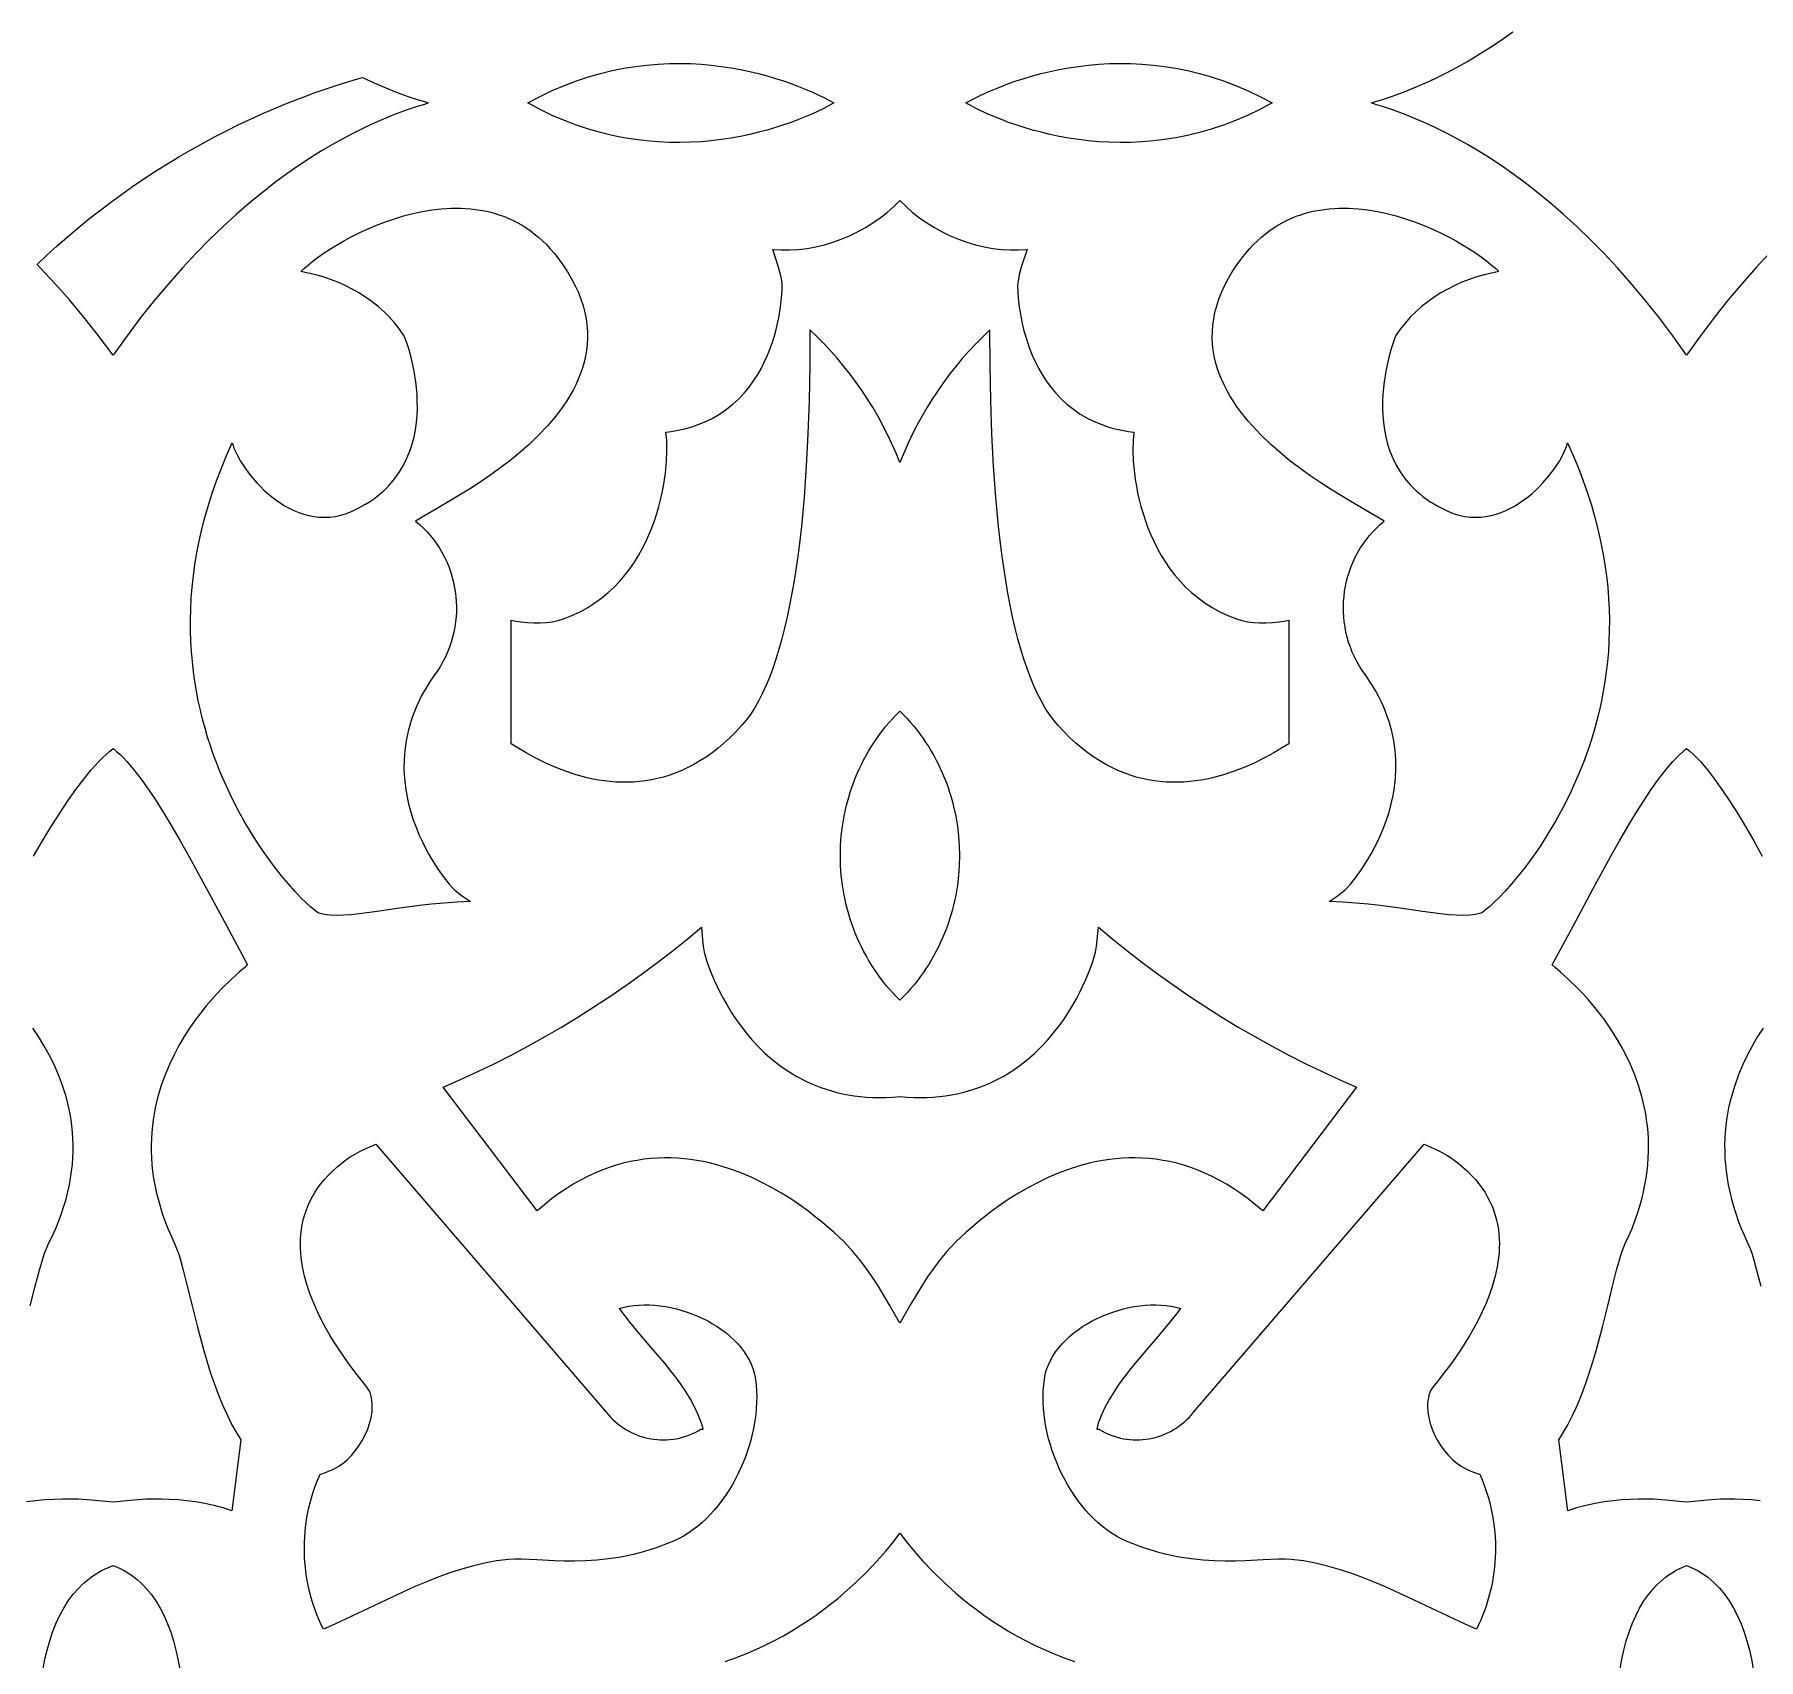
# Model space of a CAD drawing. Extents: x -350 to 350, y -780 to 780.
# Drawn here: x -193.8 to -110.5, y 437 to 515.5 of the extents above; entities that cross this region are included whole.
import ezdxf

# ---------------------------------------------------------------- set-up
doc = ezdxf.new("R2010")
doc.units = 0
doc.layers.add('LAYER_1', color=18, linetype='CONTINUOUS')

msp = doc.modelspace()

# ---------------------------------------------------------------- linework, layer by layer
at = {"layer": 'LAYER_1'}
for points in [[(-109.988, 504.889), (-110.649, 504.182), (-111.313, 503.43), (-111.982, 502.634), (-112.652, 501.79), (-113.322, 500.899), (-113.993, 499.958), (-114.664, 500.899), (-115.335, 501.79), (-116.005, 502.634), (-116.673, 503.43), (-117.338, 504.182), (-117.998, 504.889), (-118.652, 505.553), (-119.3, 506.176), (-119.938, 506.759), (-120.567, 507.302), (-121.184, 507.809), (-121.79, 508.279), (-122.381, 508.714), (-122.957, 509.116), (-123.516, 509.486), (-124.058, 509.825), (-124.58, 510.135), (-125.082, 510.416), (-125.562, 510.67), (-126.019, 510.899), (-126.452, 511.104), (-126.859, 511.286), (-127.589, 511.586), (-128.201, 511.811), (-128.683, 511.971), (-129.025, 512.077), (-129.216, 512.143), (-129.025, 512.209), (-128.683, 512.315), (-128.201, 512.475), (-127.589, 512.7), (-126.859, 513), (-126.452, 513.182), (-126.019, 513.387), (-125.562, 513.616), (-125.082, 513.87), (-124.58, 514.152), (-124.058, 514.461), (-123.516, 514.8), (-122.957, 515.17), (-122.381, 515.572)], [(-193.848, 475.758), (-193.412, 476.494), (-192.99, 477.186), (-192.581, 477.832), (-192.185, 478.431), (-191.799, 478.982), (-191.424, 479.483), (-191.058, 479.932), (-190.699, 480.329), (-190.523, 480.506), (-190.348, 480.67), (-190.174, 480.82), (-190.001, 480.956), (-189.837, 480.82), (-189.672, 480.67), (-189.505, 480.506), (-189.338, 480.329), (-188.997, 479.932), (-188.649, 479.483), (-188.293, 478.982), (-187.927, 478.431), (-187.55, 477.832), (-187.162, 477.186), (-186.761, 476.494), (-186.346, 475.758), (-185.471, 474.161), (-184.529, 472.405), (-183.511, 470.504), (-183.647, 470.389), (-183.914, 470.161), (-184.285, 469.824), (-184.736, 469.38), (-184.983, 469.12), (-185.241, 468.835), (-185.506, 468.524), (-185.774, 468.19), (-186.043, 467.831), (-186.31, 467.449), (-186.571, 467.044), (-186.823, 466.617), (-187.063, 466.167), (-187.288, 465.695), (-187.494, 465.202), (-187.679, 464.688), (-187.838, 464.154), (-187.908, 463.879), (-187.97, 463.6), (-188.024, 463.315), (-188.07, 463.026), (-188.107, 462.732), (-188.136, 462.433), (-188.155, 462.129), (-188.164, 461.821), (-188.163, 461.508), (-188.151, 461.19), (-188.129, 460.868), (-188.095, 460.542), (-188.049, 460.211), (-187.991, 459.876), (-187.92, 459.537), (-187.836, 459.194), (-187.739, 458.846), (-187.628, 458.494), (-187.503, 458.138), (-187.363, 457.779), (-187.208, 457.415), (-187.038, 457.047), (-186.938, 456.813), (-186.838, 456.53), (-186.738, 456.202), (-186.635, 455.833), (-186.421, 454.991), (-186.188, 454.036), (-185.931, 453.003), (-185.641, 451.926), (-185.481, 451.381), (-185.311, 450.838), (-185.129, 450.301), (-184.934, 449.773), (-184.726, 449.26), (-184.503, 448.766), (-184.265, 448.294), (-184.01, 447.849), (-183.877, 447.638), (-183.832, 447.572), (-184.264, 444.137), (-184.689, 444.274), (-185.135, 444.393), (-185.579, 444.489), (-186.018, 444.564), (-186.449, 444.621), (-186.87, 444.66), (-187.277, 444.685), (-187.668, 444.697), (-188.387, 444.691), (-189.004, 444.656), (-189.495, 444.61), (-190.001, 444.546), (-190.534, 444.61), (-191.051, 444.656), (-191.7, 444.691), (-192.457, 444.697), (-192.868, 444.685), (-193.297, 444.66), (-193.74, 444.621), (-194.194, 444.564)], [(-110.441, 444.621), (-110.862, 444.66), (-111.269, 444.685), (-111.66, 444.697), (-112.379, 444.691), (-112.996, 444.656), (-113.487, 444.61), (-113.993, 444.546), (-114.5, 444.61), (-114.99, 444.656), (-115.607, 444.691), (-116.326, 444.697), (-116.717, 444.685), (-117.124, 444.66), (-117.545, 444.621), (-117.976, 444.564), (-118.416, 444.489), (-118.859, 444.393), (-119.305, 444.274), (-119.73, 444.137), (-120.162, 447.572), (-120.117, 447.638), (-119.984, 447.849), (-119.729, 448.294), (-119.491, 448.766), (-119.269, 449.26), (-119.06, 449.773), (-118.866, 450.301), (-118.684, 450.838), (-118.513, 451.381), (-118.354, 451.926), (-118.063, 453.003), (-117.806, 454.036), (-117.573, 454.991), (-117.359, 455.833), (-117.257, 456.202), (-117.156, 456.53), (-117.056, 456.813), (-116.956, 457.047), (-116.786, 457.415), (-116.631, 457.779), (-116.491, 458.138), (-116.366, 458.494), (-116.255, 458.846), (-116.158, 459.194), (-116.074, 459.537), (-116.004, 459.876), (-115.945, 460.211), (-115.9, 460.542), (-115.866, 460.868), (-115.843, 461.19), (-115.831, 461.508), (-115.83, 461.821), (-115.839, 462.129), (-115.858, 462.433), (-115.887, 462.732), (-115.924, 463.026), (-115.97, 463.315), (-116.024, 463.6), (-116.087, 463.879), (-116.156, 464.154), (-116.316, 464.688), (-116.5, 465.202), (-116.706, 465.695), (-116.931, 466.167), (-117.171, 466.617), (-117.423, 467.044), (-117.684, 467.449), (-117.951, 467.831), (-118.22, 468.19), (-118.489, 468.524), (-118.753, 468.835), (-119.011, 469.12), (-119.258, 469.38), (-119.709, 469.824), (-120.081, 470.161), (-120.347, 470.389), (-120.483, 470.504), (-119.465, 472.405), (-118.523, 474.161), (-117.648, 475.758), (-117.234, 476.494), (-116.832, 477.186), (-116.444, 477.832), (-116.067, 478.431), (-115.701, 478.982), (-115.345, 479.483), (-114.997, 479.932), (-114.656, 480.329), (-114.489, 480.506), (-114.323, 480.67), (-114.158, 480.82), (-113.993, 480.956), (-113.829, 480.82), (-113.664, 480.67), (-113.497, 480.506), (-113.33, 480.329), (-112.989, 479.932), (-112.641, 479.483), (-112.285, 478.982), (-111.919, 478.431), (-111.542, 477.832), (-111.154, 477.186), (-110.753, 476.494), (-110.338, 475.758)], [(-194.014, 454.036), (-193.77, 454.991), (-193.544, 455.833), (-193.436, 456.202), (-193.33, 456.53), (-193.225, 456.813), (-193.12, 457.047), (-192.941, 457.415), (-192.778, 457.779), (-192.631, 458.138), (-192.499, 458.494), (-192.382, 458.846), (-192.28, 459.194), (-192.192, 459.537), (-192.117, 459.876), (-192.056, 460.211), (-192.008, 460.542), (-191.972, 460.868), (-191.948, 461.19), (-191.936, 461.508), (-191.935, 461.821), (-191.944, 462.129), (-191.964, 462.433), (-191.994, 462.732), (-192.034, 463.026), (-192.082, 463.315), (-192.139, 463.6), (-192.205, 463.879), (-192.278, 464.154), (-192.446, 464.688), (-192.64, 465.202), (-192.857, 465.695), (-193.094, 466.167), (-193.346, 466.617), (-193.612, 467.044), (-193.886, 467.449)], [(-110.302, 467.449), (-110.563, 467.044), (-110.815, 466.617), (-111.055, 466.167), (-111.28, 465.695), (-111.486, 465.202), (-111.67, 464.688), (-111.83, 464.154), (-111.9, 463.879), (-111.962, 463.6), (-112.016, 463.315), (-112.062, 463.026), (-112.099, 462.732), (-112.128, 462.433), (-112.147, 462.129), (-112.156, 461.821), (-112.155, 461.508), (-112.143, 461.19), (-112.121, 460.868), (-112.087, 460.542), (-112.041, 460.211), (-111.983, 459.876), (-111.912, 459.537), (-111.828, 459.194), (-111.731, 458.846), (-111.62, 458.494), (-111.495, 458.138), (-111.355, 457.779), (-111.2, 457.415), (-111.03, 457.047), (-110.93, 456.813), (-110.83, 456.53), (-110.73, 456.202), (-110.627, 455.833), (-110.413, 454.991)], [(-160.439, 436.855), (-159.932, 437.036), (-159.441, 437.229), (-158.965, 437.433), (-158.504, 437.648), (-158.057, 437.872), (-157.626, 438.105), (-157.21, 438.345), (-156.808, 438.592), (-156.421, 438.844), (-156.049, 439.101), (-155.691, 439.362), (-155.347, 439.625), (-155.018, 439.89), (-154.703, 440.155), (-154.115, 440.685), (-153.583, 441.206), (-153.106, 441.711), (-152.683, 442.193), (-152.314, 442.642), (-151.997, 443.053), (-151.68, 442.642), (-151.311, 442.193), (-150.888, 441.711), (-150.411, 441.206), (-149.879, 440.685), (-149.291, 440.155), (-148.976, 439.89), (-148.647, 439.625), (-148.303, 439.362), (-147.945, 439.101), (-147.573, 438.844), (-147.186, 438.592), (-146.784, 438.345), (-146.368, 438.105), (-145.937, 437.872), (-145.491, 437.648), (-145.03, 437.433), (-144.553, 437.229), (-144.062, 437.036), (-143.555, 436.855)], [(-193.385, 436.5), (-193.296, 436.962), (-193.19, 437.412), (-193.067, 437.849), (-192.926, 438.271), (-192.767, 438.677), (-192.588, 439.065), (-192.389, 439.433), (-192.17, 439.781), (-191.929, 440.106), (-191.667, 440.406), (-191.527, 440.547), (-191.382, 440.681), (-191.23, 440.808), (-191.073, 440.929), (-190.91, 441.042), (-190.741, 441.147), (-190.566, 441.245), (-190.384, 441.335), (-190.196, 441.418), (-190.001, 441.492), (-189.816, 441.418), (-189.637, 441.335), (-189.465, 441.245), (-189.298, 441.147), (-189.137, 441.042), (-188.983, 440.929), (-188.833, 440.808), (-188.69, 440.681), (-188.551, 440.547), (-188.419, 440.406), (-188.169, 440.106), (-187.941, 439.781), (-187.732, 439.433), (-187.544, 439.065), (-187.374, 438.677), (-187.222, 438.271), (-187.088, 437.849), (-186.971, 437.412), (-186.871, 436.962), (-186.786, 436.5)], [(-117.208, 436.5), (-117.124, 436.962), (-117.023, 437.412), (-116.906, 437.849), (-116.772, 438.271), (-116.621, 438.677), (-116.451, 439.065), (-116.262, 439.433), (-116.053, 439.781), (-115.825, 440.106), (-115.575, 440.406), (-115.443, 440.547), (-115.305, 440.681), (-115.161, 440.808), (-115.012, 440.929), (-114.857, 441.042), (-114.696, 441.147), (-114.53, 441.245), (-114.357, 441.335), (-114.179, 441.418), (-113.993, 441.492), (-113.808, 441.418), (-113.629, 441.335), (-113.457, 441.245), (-113.29, 441.147), (-113.129, 441.042), (-112.974, 440.929), (-112.825, 440.808), (-112.682, 440.681), (-112.543, 440.547), (-112.411, 440.406), (-112.161, 440.106), (-111.933, 439.781), (-111.724, 439.433), (-111.536, 439.065), (-111.366, 438.677), (-111.214, 438.271), (-111.08, 437.849), (-110.963, 437.412), (-110.863, 436.962), (-110.778, 436.5)]]:
    msp.add_lwpolyline(points, dxfattribs=at)
for points in [[(-162.107, 514.042), (-161.602, 514.014), (-161.108, 513.97), (-160.625, 513.912), (-160.154, 513.841), (-159.696, 513.758), (-159.251, 513.665), (-158.821, 513.561), (-158.405, 513.45), (-158.004, 513.332), (-157.619, 513.207), (-157.251, 513.079), (-156.899, 512.946), (-156.25, 512.676), (-155.678, 512.406), (-155.186, 512.143), (-155.678, 511.88), (-156.25, 511.61), (-156.899, 511.34), (-157.251, 511.207), (-157.619, 511.079), (-158.004, 510.954), (-158.405, 510.836), (-158.821, 510.725), (-159.251, 510.622), (-159.696, 510.528), (-160.154, 510.445), (-160.625, 510.374), (-161.108, 510.316), (-161.602, 510.272), (-162.107, 510.244), (-162.623, 510.232), (-163.148, 510.238), (-163.682, 510.263), (-164.225, 510.309), (-164.775, 510.376), (-165.332, 510.465), (-165.896, 510.579), (-166.466, 510.717), (-167.041, 510.882), (-167.621, 511.074), (-168.204, 511.294), (-168.791, 511.545), (-169.381, 511.826), (-169.973, 512.143), (-169.381, 512.46), (-168.791, 512.741), (-168.204, 512.992), (-167.621, 513.212), (-167.041, 513.404), (-166.466, 513.569), (-165.896, 513.707), (-165.332, 513.821), (-164.775, 513.91), (-164.225, 513.977), (-163.682, 514.023), (-163.148, 514.048), (-162.623, 514.054)], [(-140.846, 514.048), (-140.312, 514.023), (-139.77, 513.977), (-139.219, 513.91), (-138.662, 513.821), (-138.098, 513.707), (-137.528, 513.569), (-136.953, 513.404), (-136.373, 513.212), (-135.79, 512.992), (-135.203, 512.741), (-134.613, 512.46), (-134.021, 512.143), (-134.613, 511.826), (-135.203, 511.545), (-135.79, 511.294), (-136.373, 511.074), (-136.953, 510.882), (-137.528, 510.717), (-138.098, 510.579), (-138.662, 510.465), (-139.219, 510.376), (-139.77, 510.309), (-140.312, 510.263), (-140.846, 510.238), (-141.371, 510.232), (-141.887, 510.244), (-142.392, 510.272), (-142.887, 510.316), (-143.369, 510.374), (-143.84, 510.445), (-144.298, 510.528), (-144.743, 510.622), (-145.174, 510.725), (-145.59, 510.836), (-145.99, 510.954), (-146.375, 511.079), (-146.744, 511.207), (-147.095, 511.34), (-147.744, 511.61), (-148.317, 511.88), (-148.808, 512.143), (-148.317, 512.406), (-147.744, 512.676), (-147.095, 512.946), (-146.744, 513.079), (-146.375, 513.207), (-145.99, 513.332), (-145.59, 513.45), (-145.174, 513.561), (-144.743, 513.665), (-144.298, 513.758), (-143.84, 513.841), (-143.369, 513.912), (-142.887, 513.97), (-142.392, 514.014), (-141.887, 514.042), (-141.371, 514.054)], [(-177.542, 513.182), (-177.136, 513), (-176.405, 512.7), (-175.793, 512.475), (-175.311, 512.315), (-174.969, 512.209), (-174.779, 512.143), (-174.969, 512.077), (-175.311, 511.971), (-175.793, 511.811), (-176.405, 511.586), (-177.136, 511.286), (-177.542, 511.104), (-177.975, 510.899), (-178.432, 510.67), (-178.912, 510.416), (-179.414, 510.135), (-179.937, 509.825), (-180.478, 509.486), (-181.038, 509.116), (-181.614, 508.714), (-182.205, 508.279), (-182.81, 507.809), (-183.427, 507.302), (-184.056, 506.759), (-184.695, 506.176), (-185.342, 505.553), (-185.996, 504.889), (-186.657, 504.182), (-187.321, 503.43), (-187.99, 502.634), (-188.66, 501.79), (-189.33, 500.899), (-190.001, 499.958), (-190.707, 500.899), (-191.413, 501.79), (-192.118, 502.634), (-192.822, 503.43), (-193.522, 504.182), (-193.679, 504.342), (-193.207, 504.785), (-192.713, 505.234), (-192.212, 505.673), (-191.704, 506.102), (-191.189, 506.523), (-190.667, 506.933), (-190.139, 507.335), (-189.604, 507.726), (-189.063, 508.108), (-188.515, 508.48), (-187.962, 508.842), (-187.403, 509.194), (-186.838, 509.537), (-186.267, 509.869), (-185.691, 510.191), (-185.109, 510.503), (-184.523, 510.805), (-183.931, 511.096), (-183.335, 511.377), (-182.733, 511.648), (-182.128, 511.908), (-181.518, 512.158), (-180.903, 512.397), (-180.285, 512.625), (-179.662, 512.843), (-179.036, 513.049), (-178.406, 513.245), (-177.954, 513.377)], [(-151.698, 507.139), (-151.381, 506.858), (-151.046, 506.595), (-150.694, 506.349), (-150.329, 506.123), (-149.951, 505.916), (-149.562, 505.729), (-149.164, 505.564), (-148.758, 505.419), (-148.347, 505.297), (-147.931, 505.197), (-147.514, 505.121), (-147.095, 505.07), (-146.678, 505.042), (-146.263, 505.041), (-145.853, 505.065), (-146.121, 504.264), (-146.23, 503.855), (-146.274, 503.648), (-146.308, 503.44), (-146.314, 503.316), (-146.308, 503.069), (-146.284, 502.717), (-146.233, 502.276), (-146.147, 501.764), (-146.089, 501.486), (-146.019, 501.197), (-145.937, 500.898), (-145.841, 500.592), (-145.731, 500.28), (-145.605, 499.966), (-145.463, 499.651), (-145.304, 499.336), (-145.126, 499.025), (-144.929, 498.72), (-144.711, 498.422), (-144.472, 498.133), (-144.211, 497.856), (-143.927, 497.593), (-143.618, 497.346), (-143.284, 497.117), (-142.924, 496.908), (-142.537, 496.721), (-142.121, 496.559), (-141.903, 496.488), (-141.677, 496.423), (-141.443, 496.366), (-141.202, 496.316), (-140.953, 496.274), (-140.696, 496.24), (-140.733, 495.844), (-140.744, 495.375), (-140.724, 494.843), (-140.669, 494.259), (-140.627, 493.951), (-140.575, 493.634), (-140.512, 493.31), (-140.438, 492.979), (-140.351, 492.644), (-140.253, 492.305), (-140.141, 491.965), (-140.016, 491.624), (-139.876, 491.284), (-139.722, 490.946), (-139.553, 490.612), (-139.369, 490.283), (-139.168, 489.96), (-138.951, 489.644), (-138.716, 489.338), (-138.464, 489.043), (-138.193, 488.759), (-137.904, 488.489), (-137.595, 488.233), (-137.266, 487.993), (-136.917, 487.771), (-136.547, 487.568), (-136.156, 487.384), (-135.743, 487.222), (-135.483, 487.144), (-135.21, 487.085), (-134.923, 487.047), (-134.626, 487.028), (-134.319, 487.028), (-134.004, 487.045), (-133.683, 487.081), (-133.358, 487.132), (-133.217, 487.162), (-133.217, 481.189), (-133.508, 481.003), (-133.936, 480.748), (-134.385, 480.503), (-134.854, 480.27), (-135.341, 480.054), (-135.845, 479.858), (-136.364, 479.687), (-136.897, 479.544), (-137.168, 479.485), (-137.442, 479.434), (-137.718, 479.392), (-137.997, 479.36), (-138.278, 479.338), (-138.561, 479.327), (-138.846, 479.326), (-139.133, 479.337), (-139.421, 479.36), (-139.71, 479.396), (-140.001, 479.444), (-140.292, 479.507), (-140.584, 479.583), (-140.876, 479.673), (-141.169, 479.779), (-141.462, 479.9), (-141.755, 480.036), (-142.047, 480.19), (-142.339, 480.36), (-142.63, 480.548), (-142.921, 480.753), (-143.21, 480.977), (-143.498, 481.22), (-143.784, 481.482), (-144.069, 481.764), (-144.352, 482.067), (-144.566, 482.322), (-144.773, 482.604), (-144.972, 482.911), (-145.164, 483.244), (-145.347, 483.602), (-145.524, 483.985), (-145.693, 484.391), (-145.854, 484.822), (-146.009, 485.276), (-146.156, 485.753), (-146.295, 486.252), (-146.428, 486.774), (-146.553, 487.317), (-146.671, 487.881), (-146.783, 488.466), (-146.887, 489.071), (-146.984, 489.697), (-147.075, 490.342), (-147.159, 491.006), (-147.235, 491.688), (-147.306, 492.389), (-147.369, 493.108), (-147.476, 494.597), (-147.557, 496.153), (-147.612, 497.771), (-147.642, 499.449), (-147.647, 501.183), (-147.994, 500.853), (-148.333, 500.511), (-148.663, 500.158), (-148.984, 499.794), (-149.295, 499.42), (-149.597, 499.036), (-149.888, 498.644), (-150.169, 498.242), (-150.439, 497.832), (-150.698, 497.415), (-150.945, 496.99), (-151.181, 496.559), (-151.404, 496.122), (-151.614, 495.678), (-151.812, 495.23), (-151.997, 494.777), (-152.182, 495.23), (-152.38, 495.678), (-152.591, 496.122), (-152.814, 496.559), (-153.049, 496.99), (-153.296, 497.415), (-153.555, 497.832), (-153.825, 498.242), (-154.106, 498.644), (-154.397, 499.036), (-154.699, 499.42), (-155.01, 499.794), (-155.331, 500.158), (-155.661, 500.511), (-156, 500.853), (-156.347, 501.183), (-156.352, 499.449), (-156.382, 497.771), (-156.437, 496.153), (-156.518, 494.597), (-156.625, 493.108), (-156.689, 492.389), (-156.759, 491.688), (-156.836, 491.006), (-156.919, 490.342), (-157.01, 489.697), (-157.107, 489.071), (-157.211, 488.466), (-157.323, 487.881), (-157.441, 487.317), (-157.566, 486.774), (-157.699, 486.252), (-157.839, 485.753), (-157.986, 485.276), (-158.14, 484.822), (-158.301, 484.391), (-158.47, 483.985), (-158.647, 483.602), (-158.831, 483.244), (-159.022, 482.911), (-159.221, 482.604), (-159.428, 482.322), (-159.642, 482.067), (-159.925, 481.764), (-160.21, 481.482), (-160.496, 481.22), (-160.784, 480.977), (-161.074, 480.753), (-161.364, 480.548), (-161.655, 480.36), (-161.947, 480.19), (-162.24, 480.036), (-162.532, 479.9), (-162.825, 479.779), (-163.118, 479.673), (-163.41, 479.583), (-163.702, 479.507), (-163.994, 479.444), (-164.284, 479.396), (-164.573, 479.36), (-164.861, 479.337), (-165.148, 479.326), (-165.433, 479.327), (-165.716, 479.338), (-165.997, 479.36), (-166.276, 479.392), (-166.553, 479.434), (-166.827, 479.485), (-167.098, 479.544), (-167.63, 479.687), (-168.149, 479.858), (-168.653, 480.054), (-169.141, 480.27), (-169.609, 480.503), (-170.058, 480.748), (-170.486, 481.003), (-170.777, 481.189), (-170.777, 487.162), (-170.636, 487.132), (-170.311, 487.081), (-169.99, 487.045), (-169.675, 487.028), (-169.369, 487.028), (-169.071, 487.047), (-168.785, 487.085), (-168.511, 487.144), (-168.251, 487.222), (-167.838, 487.384), (-167.447, 487.568), (-167.077, 487.771), (-166.728, 487.993), (-166.399, 488.233), (-166.091, 488.489), (-165.801, 488.759), (-165.531, 489.043), (-165.278, 489.338), (-165.044, 489.644), (-164.826, 489.96), (-164.625, 490.283), (-164.441, 490.612), (-164.272, 490.946), (-164.118, 491.284), (-163.979, 491.624), (-163.853, 491.965), (-163.742, 492.305), (-163.643, 492.644), (-163.556, 492.979), (-163.482, 493.31), (-163.419, 493.634), (-163.367, 493.951), (-163.325, 494.259), (-163.27, 494.843), (-163.25, 495.375), (-163.261, 495.844), (-163.298, 496.24), (-163.041, 496.274), (-162.792, 496.316), (-162.551, 496.366), (-162.318, 496.423), (-162.092, 496.488), (-161.873, 496.559), (-161.458, 496.721), (-161.07, 496.908), (-160.71, 497.117), (-160.376, 497.346), (-160.067, 497.593), (-159.783, 497.856), (-159.522, 498.133), (-159.283, 498.422), (-159.065, 498.72), (-158.868, 499.025), (-158.69, 499.336), (-158.531, 499.651), (-158.389, 499.966), (-158.263, 500.28), (-158.153, 500.592), (-158.057, 500.898), (-157.975, 501.197), (-157.905, 501.486), (-157.847, 501.764), (-157.762, 502.276), (-157.711, 502.717), (-157.686, 503.069), (-157.68, 503.316), (-157.686, 503.44), (-157.721, 503.648), (-157.764, 503.855), (-157.873, 504.264), (-158.141, 505.065), (-157.731, 505.041), (-157.316, 505.042), (-156.899, 505.07), (-156.481, 505.121), (-156.063, 505.197), (-155.647, 505.297), (-155.236, 505.419), (-154.831, 505.564), (-154.432, 505.729), (-154.043, 505.916), (-153.665, 506.123), (-153.3, 506.349), (-152.949, 506.595), (-152.613, 506.858), (-152.296, 507.139), (-151.997, 507.437)], [(-172.738, 507.032), (-172.276, 506.972), (-172.046, 506.929), (-171.818, 506.877), (-171.592, 506.817), (-171.368, 506.747), (-171.145, 506.668), (-170.925, 506.579), (-170.707, 506.48), (-170.492, 506.371), (-170.279, 506.252), (-170.069, 506.122), (-169.863, 505.981), (-169.66, 505.828), (-169.461, 505.665), (-169.265, 505.489), (-169.073, 505.302), (-168.886, 505.102), (-168.702, 504.89), (-168.524, 504.665), (-168.275, 504.323), (-168.052, 503.984), (-167.854, 503.649), (-167.681, 503.317), (-167.531, 502.989), (-167.405, 502.665), (-167.3, 502.344), (-167.217, 502.026), (-167.155, 501.713), (-167.114, 501.403), (-167.091, 501.098), (-167.088, 500.796), (-167.103, 500.498), (-167.135, 500.204), (-167.184, 499.914), (-167.249, 499.629), (-167.329, 499.347), (-167.424, 499.07), (-167.532, 498.797), (-167.654, 498.528), (-167.789, 498.264), (-167.935, 498.004), (-168.093, 497.749), (-168.261, 497.498), (-168.439, 497.252), (-168.626, 497.01), (-168.821, 496.774), (-169.024, 496.541), (-169.45, 496.092), (-169.898, 495.662), (-170.363, 495.252), (-170.839, 494.863), (-171.321, 494.494), (-171.803, 494.147), (-172.279, 493.822), (-172.744, 493.519), (-173.619, 492.981), (-174.382, 492.537), (-174.989, 492.19), (-175.396, 491.944), (-175.2, 491.779), (-175.014, 491.605), (-174.838, 491.424), (-174.671, 491.235), (-174.515, 491.04), (-174.369, 490.838), (-174.233, 490.63), (-174.108, 490.416), (-173.993, 490.197), (-173.888, 489.973), (-173.793, 489.745), (-173.71, 489.513), (-173.636, 489.277), (-173.574, 489.039), (-173.522, 488.797), (-173.48, 488.554), (-173.45, 488.309), (-173.431, 488.062), (-173.422, 487.815), (-173.425, 487.567), (-173.438, 487.319), (-173.463, 487.071), (-173.499, 486.825), (-173.546, 486.579), (-173.605, 486.335), (-173.675, 486.094), (-173.756, 485.855), (-173.849, 485.619), (-173.954, 485.386), (-174.07, 485.157), (-174.198, 484.933), (-174.338, 484.713), (-174.518, 484.466), (-174.686, 484.219), (-174.841, 483.972), (-174.986, 483.727), (-175.119, 483.481), (-175.241, 483.237), (-175.352, 482.993), (-175.453, 482.751), (-175.543, 482.51), (-175.624, 482.27), (-175.695, 482.031), (-175.757, 481.793), (-175.855, 481.323), (-175.919, 480.861), (-175.951, 480.406), (-175.955, 479.959), (-175.933, 479.523), (-175.886, 479.097), (-175.818, 478.682), (-175.73, 478.28), (-175.625, 477.891), (-175.505, 477.515), (-175.372, 477.155), (-175.23, 476.81), (-175.08, 476.482), (-174.925, 476.171), (-174.766, 475.878), (-174.607, 475.604), (-174.296, 475.118), (-174.011, 474.719), (-173.77, 474.414), (-173.591, 474.209), (-173.495, 474.111), (-173.121, 473.832), (-172.738, 473.566), (-173.39, 473.538), (-174.018, 473.495), (-174.621, 473.44), (-175.198, 473.376), (-176.276, 473.233), (-177.249, 473.09), (-178.116, 472.972), (-178.509, 472.93), (-178.875, 472.904), (-179.213, 472.896), (-179.524, 472.91), (-179.807, 472.948), (-179.938, 472.977), (-180.062, 473.014), (-180.152, 473.062), (-180.291, 473.163), (-180.472, 473.315), (-180.692, 473.517), (-180.946, 473.769), (-181.23, 474.069), (-181.539, 474.416), (-181.868, 474.81), (-182.214, 475.25), (-182.571, 475.734), (-182.935, 476.261), (-183.302, 476.832), (-183.667, 477.444), (-184.026, 478.097), (-184.373, 478.789), (-184.705, 479.521), (-184.864, 479.9), (-185.018, 480.29), (-185.165, 480.688), (-185.305, 481.096), (-185.439, 481.513), (-185.564, 481.938), (-185.682, 482.372), (-185.79, 482.815), (-185.889, 483.267), (-185.977, 483.726), (-186.055, 484.194), (-186.122, 484.671), (-186.177, 485.155), (-186.22, 485.647), (-186.25, 486.147), (-186.267, 486.654), (-186.27, 487.17), (-186.258, 487.692), (-186.231, 488.222), (-186.188, 488.759), (-186.129, 489.303), (-186.053, 489.854), (-185.96, 490.412), (-185.849, 490.977), (-185.719, 491.548), (-185.57, 492.126), (-185.402, 492.71), (-185.214, 493.3), (-185.005, 493.897), (-184.774, 494.499), (-184.522, 495.107), (-184.247, 495.721), (-184.213, 495.6), (-184.166, 495.466), (-184.035, 495.172), (-183.856, 494.846), (-183.632, 494.501), (-183.365, 494.146), (-183.06, 493.791), (-182.893, 493.616), (-182.717, 493.445), (-182.533, 493.279), (-182.341, 493.119), (-182.142, 492.967), (-181.934, 492.823), (-181.72, 492.69), (-181.499, 492.567), (-181.272, 492.457), (-181.039, 492.361), (-180.8, 492.28), (-180.556, 492.214), (-180.308, 492.167), (-180.054, 492.138), (-179.797, 492.129), (-179.535, 492.141), (-179.27, 492.175), (-179.002, 492.234), (-178.731, 492.317), (-178.458, 492.426), (-178.233, 492.532), (-178.019, 492.643), (-177.814, 492.76), (-177.619, 492.881), (-177.434, 493.007), (-177.259, 493.138), (-177.092, 493.273), (-176.935, 493.412), (-176.786, 493.555), (-176.646, 493.701), (-176.391, 494.004), (-176.168, 494.319), (-175.975, 494.644), (-175.81, 494.978), (-175.672, 495.318), (-175.559, 495.662), (-175.469, 496.01), (-175.401, 496.36), (-175.352, 496.708), (-175.322, 497.055), (-175.309, 497.398), (-175.31, 497.735), (-175.325, 498.064), (-175.351, 498.384), (-175.386, 498.694), (-175.48, 499.272), (-175.592, 499.785), (-175.71, 500.219), (-175.819, 500.56), (-175.906, 500.793), (-175.957, 500.905), (-176.167, 501.216), (-176.397, 501.511), (-176.647, 501.792), (-176.915, 502.058), (-177.198, 502.309), (-177.496, 502.544), (-177.807, 502.763), (-178.13, 502.966), (-178.462, 503.154), (-178.803, 503.324), (-179.15, 503.479), (-179.503, 503.616), (-179.859, 503.737), (-180.217, 503.841), (-180.576, 503.927), (-180.934, 503.995), (-180.764, 504.158), (-180.565, 504.331), (-180.337, 504.514), (-180.083, 504.704), (-179.803, 504.9), (-179.501, 505.098), (-179.176, 505.298), (-178.83, 505.496), (-178.466, 505.692), (-178.085, 505.882), (-177.688, 506.066), (-177.277, 506.24), (-176.853, 506.403), (-176.419, 506.553), (-175.975, 506.688), (-175.523, 506.806), (-175.065, 506.904), (-174.603, 506.98), (-174.137, 507.034), (-173.67, 507.061), (-173.203, 507.062)], [(-130.324, 507.061), (-129.857, 507.034), (-129.392, 506.98), (-128.929, 506.904), (-128.471, 506.806), (-128.02, 506.688), (-127.576, 506.553), (-127.141, 506.403), (-126.718, 506.24), (-126.306, 506.066), (-125.909, 505.882), (-125.528, 505.692), (-125.164, 505.496), (-124.819, 505.298), (-124.494, 505.098), (-124.191, 504.9), (-123.911, 504.704), (-123.657, 504.514), (-123.429, 504.331), (-123.23, 504.158), (-123.061, 503.995), (-123.418, 503.927), (-123.777, 503.841), (-124.135, 503.737), (-124.491, 503.616), (-124.844, 503.479), (-125.191, 503.324), (-125.532, 503.154), (-125.864, 502.966), (-126.187, 502.763), (-126.498, 502.544), (-126.796, 502.309), (-127.08, 502.058), (-127.347, 501.792), (-127.597, 501.511), (-127.827, 501.216), (-128.037, 500.905), (-128.088, 500.793), (-128.175, 500.56), (-128.284, 500.219), (-128.402, 499.785), (-128.514, 499.272), (-128.608, 498.694), (-128.644, 498.384), (-128.67, 498.064), (-128.684, 497.735), (-128.685, 497.398), (-128.672, 497.055), (-128.642, 496.708), (-128.594, 496.36), (-128.525, 496.01), (-128.436, 495.662), (-128.323, 495.318), (-128.184, 494.978), (-128.02, 494.644), (-127.826, 494.319), (-127.603, 494.004), (-127.348, 493.701), (-127.208, 493.555), (-127.059, 493.412), (-126.902, 493.273), (-126.736, 493.138), (-126.56, 493.007), (-126.375, 492.881), (-126.18, 492.76), (-125.976, 492.643), (-125.761, 492.532), (-125.536, 492.426), (-125.263, 492.317), (-124.992, 492.234), (-124.724, 492.175), (-124.459, 492.141), (-124.198, 492.129), (-123.94, 492.138), (-123.687, 492.167), (-123.438, 492.214), (-123.194, 492.28), (-122.955, 492.361), (-122.722, 492.457), (-122.495, 492.567), (-122.274, 492.69), (-122.06, 492.823), (-121.853, 492.967), (-121.653, 493.119), (-121.461, 493.279), (-121.277, 493.445), (-121.101, 493.616), (-120.935, 493.791), (-120.629, 494.146), (-120.362, 494.501), (-120.138, 494.846), (-119.959, 495.172), (-119.828, 495.466), (-119.781, 495.6), (-119.747, 495.721), (-119.473, 495.107), (-119.22, 494.499), (-118.99, 493.897), (-118.781, 493.3), (-118.592, 492.71), (-118.424, 492.126), (-118.275, 491.548), (-118.146, 490.977), (-118.034, 490.412), (-117.941, 489.854), (-117.865, 489.303), (-117.806, 488.759), (-117.764, 488.222), (-117.737, 487.692), (-117.725, 487.17), (-117.727, 486.654), (-117.744, 486.147), (-117.774, 485.647), (-117.817, 485.155), (-117.872, 484.671), (-117.939, 484.194), (-118.017, 483.726), (-118.106, 483.267), (-118.204, 482.815), (-118.313, 482.372), (-118.43, 481.938), (-118.555, 481.513), (-118.689, 481.096), (-118.829, 480.688), (-118.977, 480.29), (-119.13, 479.9), (-119.289, 479.521), (-119.621, 478.789), (-119.969, 478.097), (-120.327, 477.444), (-120.692, 476.832), (-121.059, 476.261), (-121.423, 475.734), (-121.78, 475.25), (-122.126, 474.81), (-122.455, 474.416), (-122.764, 474.069), (-123.048, 473.769), (-123.302, 473.517), (-123.522, 473.315), (-123.704, 473.163), (-123.842, 473.062), (-123.933, 473.014), (-124.056, 472.977), (-124.187, 472.948), (-124.47, 472.91), (-124.781, 472.896), (-125.119, 472.904), (-125.485, 472.93), (-125.878, 472.972), (-126.745, 473.09), (-127.718, 473.233), (-128.796, 473.376), (-129.373, 473.44), (-129.976, 473.495), (-130.604, 473.538), (-131.257, 473.566), (-130.873, 473.832), (-130.499, 474.111), (-130.403, 474.209), (-130.224, 474.414), (-129.983, 474.719), (-129.698, 475.118), (-129.387, 475.604), (-129.228, 475.878), (-129.069, 476.171), (-128.914, 476.482), (-128.764, 476.81), (-128.622, 477.155), (-128.49, 477.515), (-128.37, 477.891), (-128.265, 478.28), (-128.177, 478.682), (-128.108, 479.097), (-128.061, 479.523), (-128.039, 479.959), (-128.043, 480.406), (-128.076, 480.861), (-128.139, 481.323), (-128.237, 481.793), (-128.299, 482.031), (-128.37, 482.27), (-128.451, 482.51), (-128.542, 482.751), (-128.642, 482.993), (-128.754, 483.237), (-128.876, 483.481), (-129.009, 483.727), (-129.153, 483.972), (-129.309, 484.219), (-129.476, 484.466), (-129.656, 484.713), (-129.796, 484.933), (-129.924, 485.157), (-130.04, 485.386), (-130.145, 485.619), (-130.238, 485.855), (-130.319, 486.094), (-130.389, 486.335), (-130.448, 486.579), (-130.495, 486.825), (-130.531, 487.071), (-130.556, 487.319), (-130.57, 487.567), (-130.572, 487.815), (-130.564, 488.062), (-130.544, 488.309), (-130.514, 488.554), (-130.473, 488.797), (-130.421, 489.039), (-130.358, 489.277), (-130.285, 489.513), (-130.201, 489.745), (-130.106, 489.973), (-130.002, 490.197), (-129.886, 490.416), (-129.761, 490.63), (-129.625, 490.838), (-129.479, 491.04), (-129.323, 491.235), (-129.157, 491.424), (-128.98, 491.605), (-128.794, 491.779), (-128.598, 491.944), (-129.005, 492.19), (-129.612, 492.537), (-130.376, 492.981), (-131.25, 493.519), (-131.715, 493.822), (-132.192, 494.147), (-132.673, 494.494), (-133.155, 494.863), (-133.631, 495.252), (-134.096, 495.662), (-134.545, 496.092), (-134.971, 496.541), (-135.174, 496.774), (-135.369, 497.01), (-135.556, 497.252), (-135.733, 497.498), (-135.901, 497.749), (-136.059, 498.004), (-136.205, 498.264), (-136.34, 498.528), (-136.462, 498.797), (-136.571, 499.07), (-136.666, 499.347), (-136.746, 499.629), (-136.811, 499.914), (-136.859, 500.204), (-136.892, 500.498), (-136.906, 500.796), (-136.903, 501.098), (-136.881, 501.403), (-136.839, 501.713), (-136.777, 502.026), (-136.694, 502.344), (-136.59, 502.665), (-136.463, 502.989), (-136.313, 503.317), (-136.14, 503.649), (-135.942, 503.984), (-135.719, 504.323), (-135.47, 504.665), (-135.292, 504.89), (-135.109, 505.102), (-134.921, 505.302), (-134.729, 505.489), (-134.534, 505.665), (-134.334, 505.828), (-134.131, 505.981), (-133.925, 506.122), (-133.715, 506.252), (-133.503, 506.371), (-133.287, 506.48), (-133.069, 506.579), (-132.849, 506.668), (-132.627, 506.747), (-132.402, 506.817), (-132.176, 506.877), (-131.948, 506.929), (-131.719, 506.972), (-131.257, 507.032), (-130.791, 507.062)], [(-151.82, 482.592), (-151.648, 482.409), (-151.483, 482.223), (-151.323, 482.033), (-151.168, 481.839), (-151.019, 481.643), (-150.876, 481.443), (-150.739, 481.24), (-150.607, 481.035), (-150.48, 480.826), (-150.359, 480.615), (-150.244, 480.401), (-150.135, 480.185), (-150.031, 479.967), (-149.933, 479.747), (-149.84, 479.524), (-149.753, 479.3), (-149.671, 479.074), (-149.596, 478.846), (-149.525, 478.616), (-149.461, 478.385), (-149.402, 478.153), (-149.301, 477.685), (-149.222, 477.213), (-149.166, 476.738), (-149.132, 476.262), (-149.121, 475.784), (-149.132, 475.306), (-149.166, 474.83), (-149.222, 474.355), (-149.301, 473.883), (-149.349, 473.649), (-149.402, 473.415), (-149.461, 473.183), (-149.525, 472.952), (-149.596, 472.723), (-149.671, 472.495), (-149.753, 472.268), (-149.84, 472.044), (-149.933, 471.821), (-150.031, 471.601), (-150.135, 471.383), (-150.244, 471.167), (-150.359, 470.953), (-150.48, 470.742), (-150.607, 470.534), (-150.739, 470.328), (-150.876, 470.125), (-151.019, 469.926), (-151.168, 469.729), (-151.323, 469.536), (-151.483, 469.346), (-151.648, 469.159), (-151.82, 468.976), (-151.997, 468.797), (-152.175, 468.976), (-152.346, 469.159), (-152.512, 469.346), (-152.672, 469.536), (-152.826, 469.729), (-152.975, 469.926), (-153.118, 470.125), (-153.256, 470.328), (-153.388, 470.534), (-153.514, 470.742), (-153.635, 470.953), (-153.75, 471.167), (-153.859, 471.383), (-153.963, 471.601), (-154.062, 471.821), (-154.154, 472.044), (-154.241, 472.268), (-154.323, 472.495), (-154.399, 472.723), (-154.469, 472.952), (-154.533, 473.183), (-154.592, 473.415), (-154.646, 473.649), (-154.693, 473.883), (-154.772, 474.355), (-154.828, 474.83), (-154.862, 475.306), (-154.873, 475.784), (-154.862, 476.262), (-154.828, 476.738), (-154.772, 477.213), (-154.693, 477.685), (-154.592, 478.153), (-154.533, 478.385), (-154.469, 478.616), (-154.399, 478.846), (-154.323, 479.074), (-154.241, 479.3), (-154.154, 479.524), (-154.062, 479.747), (-153.963, 479.967), (-153.859, 480.185), (-153.75, 480.401), (-153.635, 480.615), (-153.514, 480.826), (-153.388, 481.035), (-153.256, 481.24), (-153.118, 481.443), (-152.975, 481.643), (-152.826, 481.839), (-152.672, 482.033), (-152.512, 482.223), (-152.346, 482.409), (-152.175, 482.592), (-151.997, 482.771)], [(-141.696, 471.734), (-140.975, 471.157), (-140.244, 470.593), (-139.502, 470.043), (-138.75, 469.506), (-137.989, 468.985), (-137.218, 468.477), (-136.439, 467.984), (-135.652, 467.507), (-134.856, 467.044), (-134.053, 466.597), (-133.243, 466.166), (-132.426, 465.751), (-131.602, 465.351), (-130.773, 464.969), (-129.938, 464.603), (-134.472, 458.627), (-134.822, 458.924), (-135.172, 459.201), (-135.522, 459.457), (-135.871, 459.693), (-136.219, 459.91), (-136.567, 460.107), (-136.913, 460.286), (-137.259, 460.447), (-137.603, 460.591), (-137.945, 460.718), (-138.286, 460.828), (-138.625, 460.923), (-138.962, 461.002), (-139.297, 461.066), (-139.63, 461.116), (-139.96, 461.152), (-140.287, 461.175), (-140.612, 461.184), (-140.934, 461.182), (-141.252, 461.168), (-141.567, 461.142), (-141.879, 461.106), (-142.188, 461.06), (-142.492, 461.003), (-142.793, 460.938), (-143.089, 460.864), (-143.669, 460.692), (-144.231, 460.491), (-144.773, 460.265), (-145.294, 460.019), (-145.793, 459.757), (-146.269, 459.482), (-146.72, 459.2), (-147.145, 458.913), (-147.542, 458.627), (-147.911, 458.344), (-148.25, 458.07), (-148.832, 457.564), (-149.28, 457.139), (-149.582, 456.831), (-149.727, 456.67), (-150.053, 456.271), (-150.362, 455.858), (-150.657, 455.432), (-150.94, 454.997), (-151.479, 454.106), (-151.997, 453.203), (-152.515, 454.106), (-153.055, 454.997), (-153.338, 455.432), (-153.633, 455.858), (-153.942, 456.271), (-154.267, 456.67), (-154.413, 456.831), (-154.714, 457.139), (-155.162, 457.564), (-155.744, 458.07), (-156.083, 458.344), (-156.452, 458.627), (-156.85, 458.913), (-157.274, 459.2), (-157.725, 459.482), (-158.201, 459.757), (-158.7, 460.019), (-159.221, 460.265), (-159.763, 460.491), (-160.325, 460.692), (-160.905, 460.864), (-161.202, 460.938), (-161.502, 461.003), (-161.807, 461.06), (-162.115, 461.106), (-162.427, 461.142), (-162.742, 461.168), (-163.061, 461.182), (-163.382, 461.184), (-163.707, 461.175), (-164.035, 461.152), (-164.365, 461.116), (-164.697, 461.066), (-165.032, 461.002), (-165.369, 460.923), (-165.708, 460.828), (-166.049, 460.718), (-166.392, 460.591), (-166.736, 460.447), (-167.081, 460.286), (-167.427, 460.107), (-167.775, 459.91), (-168.123, 459.693), (-168.472, 459.457), (-168.822, 459.201), (-169.172, 458.924), (-169.522, 458.627), (-174.056, 464.603), (-173.221, 464.969), (-172.392, 465.351), (-171.568, 465.751), (-170.751, 466.166), (-169.941, 466.597), (-169.138, 467.044), (-168.343, 467.507), (-167.555, 467.984), (-166.776, 468.477), (-166.005, 468.985), (-165.244, 469.506), (-164.492, 470.043), (-163.75, 470.593), (-163.019, 471.157), (-162.298, 471.734), (-161.588, 472.325), (-161.529, 471.719), (-161.495, 471.417), (-161.449, 471.117), (-161.32, 470.675), (-161.173, 470.267), (-160.964, 469.763), (-160.69, 469.185), (-160.526, 468.875), (-160.345, 468.555), (-160.144, 468.226), (-159.925, 467.893), (-159.685, 467.558), (-159.425, 467.223), (-159.143, 466.892), (-158.84, 466.566), (-158.515, 466.249), (-158.167, 465.943), (-157.795, 465.651), (-157.399, 465.376), (-156.979, 465.12), (-156.534, 464.887), (-156.302, 464.779), (-156.063, 464.678), (-155.818, 464.584), (-155.566, 464.497), (-155.307, 464.418), (-155.042, 464.347), (-154.769, 464.284), (-154.49, 464.229), (-154.204, 464.183), (-153.91, 464.147), (-153.61, 464.12), (-153.302, 464.104), (-152.987, 464.097), (-152.665, 464.101), (-152.335, 464.116), (-151.997, 464.143), (-151.659, 464.116), (-151.329, 464.101), (-151.007, 464.097), (-150.692, 464.104), (-150.384, 464.12), (-150.084, 464.147), (-149.791, 464.183), (-149.504, 464.229), (-149.225, 464.284), (-148.953, 464.347), (-148.687, 464.418), (-148.428, 464.497), (-148.177, 464.584), (-147.931, 464.678), (-147.692, 464.779), (-147.46, 464.887), (-147.015, 465.12), (-146.595, 465.376), (-146.199, 465.651), (-145.828, 465.943), (-145.48, 466.249), (-145.154, 466.566), (-144.851, 466.892), (-144.57, 467.223), (-144.309, 467.558), (-144.07, 467.893), (-143.85, 468.226), (-143.649, 468.555), (-143.468, 468.875), (-143.304, 469.185), (-143.03, 469.763), (-142.821, 470.267), (-142.674, 470.675), (-142.545, 471.117), (-142.499, 471.417), (-142.466, 471.719), (-142.406, 472.325)], [(-166.187, 448.899), (-166.078, 448.771), (-165.964, 448.649), (-165.846, 448.533), (-165.725, 448.423), (-165.6, 448.32), (-165.471, 448.223), (-165.339, 448.132), (-165.203, 448.049), (-165.065, 447.971), (-164.925, 447.9), (-164.782, 447.836), (-164.636, 447.778), (-164.489, 447.727), (-164.34, 447.683), (-164.189, 447.645), (-164.037, 447.615), (-163.884, 447.591), (-163.73, 447.574), (-163.576, 447.564), (-163.421, 447.56), (-163.266, 447.564), (-163.11, 447.575), (-162.955, 447.593), (-162.801, 447.618), (-162.647, 447.65), (-162.494, 447.689), (-162.342, 447.736), (-162.191, 447.79), (-162.042, 447.851), (-161.895, 447.919), (-161.749, 447.995), (-161.606, 448.079), (-161.504, 448.079), (-161.518, 448.157), (-161.582, 448.377), (-161.739, 448.776), (-161.92, 449.16), (-162.121, 449.533), (-162.341, 449.895), (-162.577, 450.247), (-162.827, 450.592), (-163.088, 450.93), (-163.357, 451.262), (-163.914, 451.918), (-164.477, 452.57), (-165.027, 453.23), (-165.291, 453.566), (-165.544, 453.908), (-165.32, 453.969), (-165.089, 454.017), (-164.85, 454.052), (-164.605, 454.074), (-164.355, 454.084), (-164.101, 454.081), (-163.843, 454.066), (-163.583, 454.039), (-163.321, 454), (-163.059, 453.951), (-162.796, 453.89), (-162.536, 453.818), (-162.277, 453.736), (-162.021, 453.643), (-161.769, 453.54), (-161.522, 453.428), (-161.281, 453.306), (-161.046, 453.174), (-160.819, 453.034), (-160.601, 452.884), (-160.392, 452.726), (-160.193, 452.56), (-160.006, 452.386), (-159.831, 452.204), (-159.669, 452.014), (-159.521, 451.817), (-159.387, 451.613), (-159.27, 451.402), (-159.169, 451.185), (-159.087, 450.961), (-159.022, 450.731), (-158.977, 450.496), (-158.944, 450.22), (-158.923, 449.939), (-158.914, 449.655), (-158.918, 449.367), (-158.934, 449.077), (-158.962, 448.786), (-159, 448.493), (-159.05, 448.199), (-159.111, 447.906), (-159.183, 447.613), (-159.265, 447.322), (-159.357, 447.033), (-159.459, 446.747), (-159.571, 446.464), (-159.692, 446.185), (-159.822, 445.91), (-159.961, 445.641), (-160.108, 445.378), (-160.264, 445.121), (-160.428, 444.871), (-160.6, 444.63), (-160.779, 444.397), (-160.966, 444.173), (-161.16, 443.958), (-161.36, 443.754), (-161.567, 443.562), (-161.78, 443.381), (-161.999, 443.212), (-162.224, 443.056), (-162.455, 442.914), (-162.691, 442.787), (-162.931, 442.674), (-163.265, 442.535), (-163.595, 442.41), (-163.921, 442.297), (-164.243, 442.197), (-164.56, 442.107), (-164.872, 442.029), (-165.483, 441.902), (-166.073, 441.811), (-166.642, 441.751), (-167.189, 441.717), (-167.712, 441.704), (-168.21, 441.708), (-168.682, 441.724), (-169.543, 441.77), (-170.286, 441.804), (-170.61, 441.805), (-170.901, 441.788), (-171.489, 441.712), (-172.071, 441.604), (-172.646, 441.468), (-173.217, 441.306), (-173.783, 441.121), (-174.344, 440.916), (-174.902, 440.694), (-175.457, 440.458), (-176.56, 439.956), (-177.656, 439.432), (-178.751, 438.911), (-179.298, 438.659), (-179.847, 438.416), (-179.953, 438.636), (-180.053, 438.858), (-180.146, 439.083), (-180.233, 439.31), (-180.313, 439.538), (-180.386, 439.769), (-180.454, 440.001), (-180.514, 440.235), (-180.568, 440.47), (-180.616, 440.706), (-180.657, 440.943), (-180.691, 441.182), (-180.719, 441.421), (-180.741, 441.66), (-180.756, 441.901), (-180.764, 442.141), (-180.766, 442.382), (-180.761, 442.622), (-180.75, 442.863), (-180.732, 443.103), (-180.708, 443.343), (-180.677, 443.582), (-180.64, 443.82), (-180.596, 444.057), (-180.545, 444.294), (-180.488, 444.529), (-180.424, 444.763), (-180.354, 444.995), (-180.277, 445.225), (-180.194, 445.454), (-180.104, 445.681), (-180.007, 445.906), (-179.882, 445.943), (-179.626, 446.037), (-179.363, 446.151), (-179.135, 446.274), (-178.914, 446.427), (-178.7, 446.606), (-178.497, 446.81), (-178.306, 447.034), (-178.129, 447.275), (-177.969, 447.531), (-177.828, 447.799), (-177.708, 448.074), (-177.612, 448.355), (-177.541, 448.638), (-177.497, 448.919), (-177.484, 449.197), (-177.489, 449.333), (-177.502, 449.467), (-177.524, 449.598), (-177.555, 449.726), (-177.595, 449.851), (-177.645, 449.972), (-177.743, 450.109), (-177.962, 450.383), (-178.276, 450.782), (-178.656, 451.292), (-179.077, 451.898), (-179.295, 452.234), (-179.512, 452.589), (-179.726, 452.961), (-179.934, 453.35), (-180.132, 453.752), (-180.316, 454.167), (-180.483, 454.593), (-180.631, 455.028), (-180.755, 455.47), (-180.852, 455.918), (-180.919, 456.37), (-180.94, 456.597), (-180.953, 456.824), (-180.956, 457.052), (-180.95, 457.279), (-180.933, 457.507), (-180.906, 457.733), (-180.869, 457.96), (-180.819, 458.185), (-180.759, 458.409), (-180.686, 458.632), (-180.6, 458.853), (-180.502, 459.072), (-180.39, 459.29), (-180.264, 459.505), (-180.124, 459.718), (-179.969, 459.929), (-179.8, 460.137), (-179.615, 460.341), (-179.413, 460.543), (-179.196, 460.741), (-178.962, 460.935), (-178.711, 461.126), (-178.548, 461.237), (-178.38, 461.34), (-178.034, 461.527), (-177.318, 461.851)], [(-125.96, 461.527), (-125.614, 461.34), (-125.446, 461.237), (-125.284, 461.126), (-125.032, 460.935), (-124.798, 460.741), (-124.581, 460.543), (-124.38, 460.341), (-124.194, 460.137), (-124.025, 459.929), (-123.87, 459.718), (-123.73, 459.505), (-123.605, 459.29), (-123.493, 459.072), (-123.394, 458.853), (-123.309, 458.632), (-123.236, 458.409), (-123.175, 458.185), (-123.126, 457.96), (-123.088, 457.733), (-123.061, 457.507), (-123.045, 457.279), (-123.038, 457.052), (-123.041, 456.824), (-123.054, 456.597), (-123.075, 456.37), (-123.142, 455.918), (-123.24, 455.47), (-123.364, 455.028), (-123.511, 454.593), (-123.678, 454.167), (-123.863, 453.752), (-124.06, 453.35), (-124.268, 452.961), (-124.482, 452.589), (-124.699, 452.234), (-124.917, 451.898), (-125.338, 451.292), (-125.719, 450.782), (-126.032, 450.383), (-126.251, 450.109), (-126.349, 449.972), (-126.399, 449.851), (-126.439, 449.726), (-126.47, 449.598), (-126.492, 449.467), (-126.505, 449.333), (-126.511, 449.197), (-126.497, 448.919), (-126.454, 448.638), (-126.383, 448.355), (-126.286, 448.074), (-126.166, 447.799), (-126.025, 447.531), (-125.865, 447.275), (-125.688, 447.034), (-125.497, 446.81), (-125.294, 446.606), (-125.08, 446.427), (-124.859, 446.274), (-124.632, 446.151), (-124.368, 446.037), (-124.112, 445.943), (-123.987, 445.906), (-123.891, 445.681), (-123.8, 445.454), (-123.717, 445.225), (-123.64, 444.995), (-123.57, 444.763), (-123.506, 444.529), (-123.449, 444.294), (-123.398, 444.057), (-123.354, 443.82), (-123.317, 443.582), (-123.286, 443.343), (-123.262, 443.103), (-123.244, 442.863), (-123.233, 442.622), (-123.228, 442.382), (-123.23, 442.141), (-123.238, 441.901), (-123.253, 441.66), (-123.275, 441.421), (-123.303, 441.182), (-123.337, 440.943), (-123.378, 440.706), (-123.426, 440.47), (-123.48, 440.235), (-123.541, 440.001), (-123.608, 439.769), (-123.681, 439.538), (-123.762, 439.31), (-123.848, 439.083), (-123.941, 438.858), (-124.041, 438.636), (-124.147, 438.416), (-124.696, 438.659), (-125.244, 438.911), (-126.338, 439.432), (-127.434, 439.956), (-128.537, 440.458), (-129.092, 440.694), (-129.65, 440.916), (-130.211, 441.121), (-130.777, 441.306), (-131.348, 441.468), (-131.924, 441.604), (-132.505, 441.712), (-133.093, 441.788), (-133.384, 441.805), (-133.708, 441.804), (-134.451, 441.77), (-135.313, 441.724), (-135.785, 441.708), (-136.283, 441.704), (-136.805, 441.717), (-137.352, 441.751), (-137.921, 441.811), (-138.511, 441.902), (-139.122, 442.029), (-139.435, 442.107), (-139.752, 442.197), (-140.073, 442.297), (-140.399, 442.41), (-140.729, 442.535), (-141.063, 442.674), (-141.304, 442.787), (-141.539, 442.914), (-141.77, 443.056), (-141.995, 443.212), (-142.214, 443.381), (-142.427, 443.562), (-142.634, 443.754), (-142.835, 443.958), (-143.028, 444.173), (-143.215, 444.397), (-143.394, 444.63), (-143.566, 444.871), (-143.73, 445.121), (-143.886, 445.378), (-144.033, 445.641), (-144.172, 445.91), (-144.302, 446.185), (-144.423, 446.464), (-144.535, 446.747), (-144.637, 447.033), (-144.729, 447.322), (-144.811, 447.613), (-144.883, 447.906), (-144.944, 448.199), (-144.994, 448.493), (-145.033, 448.786), (-145.06, 449.077), (-145.076, 449.367), (-145.08, 449.655), (-145.071, 449.939), (-145.051, 450.22), (-145.017, 450.496), (-144.972, 450.731), (-144.908, 450.961), (-144.825, 451.185), (-144.724, 451.402), (-144.607, 451.613), (-144.474, 451.817), (-144.325, 452.014), (-144.163, 452.204), (-143.988, 452.386), (-143.801, 452.56), (-143.602, 452.726), (-143.393, 452.884), (-143.175, 453.034), (-142.948, 453.174), (-142.713, 453.306), (-142.472, 453.428), (-142.225, 453.54), (-141.973, 453.643), (-141.718, 453.736), (-141.459, 453.818), (-141.198, 453.89), (-140.936, 453.951), (-140.673, 454), (-140.412, 454.039), (-140.151, 454.066), (-139.894, 454.081), (-139.639, 454.084), (-139.389, 454.074), (-139.144, 454.052), (-138.905, 454.017), (-138.674, 453.969), (-138.45, 453.908), (-138.704, 453.566), (-138.968, 453.23), (-139.518, 452.57), (-140.081, 451.918), (-140.637, 451.262), (-140.907, 450.93), (-141.168, 450.592), (-141.417, 450.247), (-141.653, 449.895), (-141.873, 449.533), (-142.074, 449.16), (-142.255, 448.776), (-142.412, 448.377), (-142.476, 448.157), (-142.49, 448.079), (-142.388, 448.079), (-142.245, 447.995), (-142.1, 447.919), (-141.952, 447.851), (-141.803, 447.79), (-141.652, 447.736), (-141.501, 447.689), (-141.347, 447.65), (-141.194, 447.618), (-141.039, 447.593), (-140.884, 447.575), (-140.729, 447.564), (-140.573, 447.56), (-140.418, 447.564), (-140.264, 447.574), (-140.11, 447.591), (-139.957, 447.615), (-139.805, 447.645), (-139.654, 447.683), (-139.505, 447.727), (-139.358, 447.778), (-139.213, 447.836), (-139.07, 447.9), (-138.929, 447.971), (-138.791, 448.049), (-138.656, 448.132), (-138.523, 448.223), (-138.395, 448.32), (-138.269, 448.423), (-138.148, 448.533), (-138.03, 448.649), (-137.917, 448.771), (-137.808, 448.899), (-126.676, 461.851)]]:
    msp.add_lwpolyline(points, close=True, dxfattribs=at)

doc.saveas('drawing.dxf')
